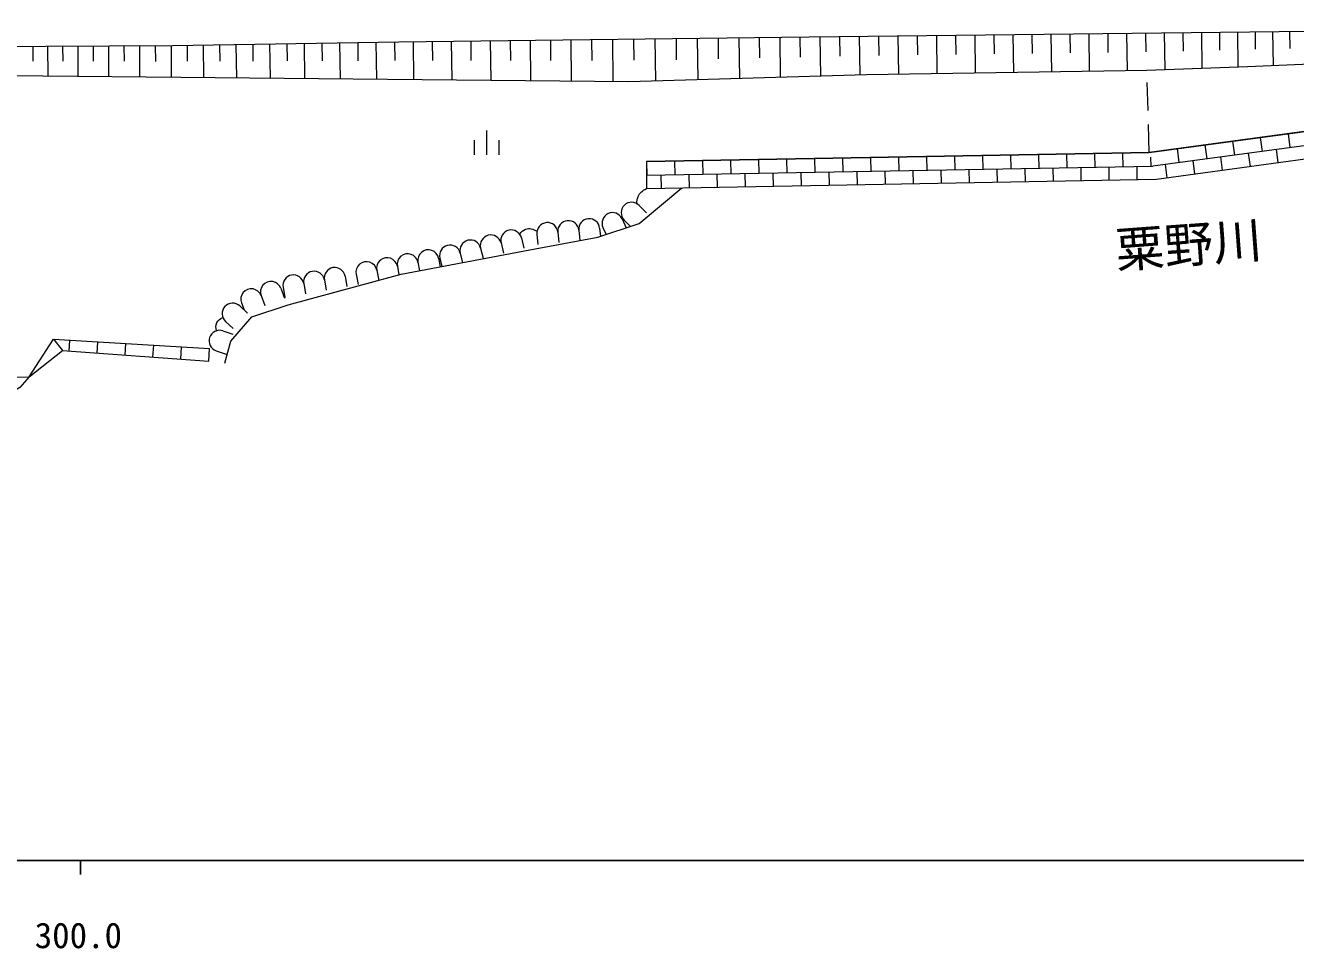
# Model space of a CAD drawing. Units: millimetres, scale not verified. Extents: x 40000 to 680000, y 20000 to 380000.
# Drawn here: x 364060 to 454792, y 198715 to 264655 of the extents above; entities that cross this region are included whole.
import ezdxf
from ezdxf.enums import TextEntityAlignment as Align

# ---------------------------------------------------------------- set-up
doc = ezdxf.new("R2010")
doc.units = ezdxf.units.MM
doc.header["$LTSCALE"] = 1000
doc.layers.add('M-BGD', color=7, linetype='Continuous', lineweight=13)
doc.layers.add('M-TTL-BAND', color=7, linetype='Continuous', lineweight=25)
doc.layers.add('M-BMK-HTXT', color=7, linetype='Continuous')
doc.styles.add('ＭＳ ゴシック', font='')
doc.styles.get('ＭＳ ゴシック').set_extended_font_data('MS Gothic')

msp = doc.modelspace()

# ---------------------------------------------------------------- linework, layer by layer
at = {"layer": 'M-BGD'}
for p, q in [((437318, 264033), (437349, 261325)), ((438672, 264048), (438687, 262694)), ((440026, 264064), (440057, 261365)), ((441375, 264079), (441391, 262730)), ((442724, 264095), (442755, 261406)), ((444069, 264110), (444085, 262766)), ((445414, 264126), (445444, 261476)), ((446739, 264141), (446754, 262816)), ((448064, 264156), (448093, 261578)), ((449353, 264171), (449368, 262882)), ((450642, 264186), (450671, 261677)), ((451897, 264200), (451911, 262946)), ((453151, 264215), (453179, 261780)), ((454368, 264229), (454382, 263012)), ((364580, 263167), (364586, 262104)), ((365643, 263172), (365654, 261015)), ((366721, 263178), (366727, 262099)), ((367800, 263183), (367811, 260994)), ((368894, 263189), (368900, 262094)), ((369989, 263194), (370000, 260973)), ((371099, 263200), (371105, 262089)), ((372210, 263206), (372222, 260952)), ((373337, 263212), (373343, 262084)), ((374464, 263217), (374476, 260930)), ((375608, 263234), (375626, 262091)), ((376752, 263252), (376789, 260907)), ((377924, 263271), (377943, 262098)), ((379097, 263290), (379135, 260885)), ((380299, 263309), (380318, 262106)), ((381502, 263328), (381541, 260861)), ((382735, 263347), (382754, 262114)), ((383968, 263367), (384008, 260838)), ((385233, 263387), (385253, 262122)), ((386498, 263407), (386539, 260813)), ((387795, 263428), (387815, 262131)), ((389092, 263448), (389134, 260788)), ((390422, 263469), (390443, 262139)), ((391752, 263487), (391785, 260762)), ((393114, 263504), (393131, 262141)), ((394476, 263520), (394511, 260736)), ((395869, 263537), (395886, 262145)), ((397261, 263554), (397296, 260709)), ((398683, 263572), (398701, 262149)), ((400106, 263589), (400142, 260681)), ((401560, 263607), (401578, 262153)), ((403014, 263625), (403050, 260653)), ((404500, 263643), (404518, 262157)), ((405986, 263661), (406023, 260625)), ((407504, 263680), (407523, 262162)), ((409022, 263699), (409059, 260670)), ((410536, 263717), (410555, 262203)), ((412050, 263736), (412087, 260762)), ((413537, 263754), (413555, 262267)), ((415024, 263772), (415060, 260852)), ((416484, 263790), (416502, 262330)), ((417944, 263808), (417980, 260940)), ((419378, 263826), (419396, 262392)), ((420812, 263843), (420845, 261027)), ((422220, 263859), (422236, 262451)), ((423628, 263875), (423660, 261112)), ((425010, 263891), (425025, 262509)), ((426391, 263907), (426423, 261161)), ((427764, 263923), (427780, 262550)), ((429137, 263938), (429169, 261202)), ((430505, 263954), (430521, 262586)), ((431873, 263970), (431905, 261243)), ((433237, 263986), (433253, 262622)), ((434600, 264001), (434632, 261284)), ((435959, 264017), (435975, 262658)), ((444254, 258583), (444194, 260582)), ((483757, 260875), (444344, 255585)), ((483809, 259873), (444601, 254610)), ((397017, 255407), (397017, 257157)), ((444344, 255585), (444284, 257584)), ((454255, 256915), (454388, 255924)), ((396142, 255407), (396142, 256457)), ((397892, 255407), (397892, 256457)), ((448308, 256117), (448441, 255126)), ((450291, 256383), (450424, 255392)), ((452273, 256649), (452406, 255658)), ((444344, 255585), (408433, 254929)), ((410433, 254965), (410451, 253965)), ((412433, 255002), (412451, 254002)), ((414432, 255038), (414451, 254038)), ((416432, 255075), (416450, 254075)), ((418432, 255111), (418450, 254111)), ((420431, 255148), (420450, 254148)), ((422431, 255184), (422449, 254185)), ((424431, 255221), (424449, 254221)), ((426430, 255257), (426449, 254258)), ((428430, 255294), (428448, 254294)), ((430430, 255330), (430448, 254331)), ((432429, 255367), (432448, 254367)), ((434429, 255404), (434447, 254404)), ((436429, 255440), (436447, 254440)), ((438428, 255477), (438447, 254477)), ((440428, 255513), (440446, 254513)), ((442428, 255550), (442446, 254550)), ((444434, 255244), (444446, 254586)), ((446326, 255851), (446459, 254860)), ((447450, 254993), (447578, 254042)), ((449432, 255259), (449559, 254313)), ((451415, 255525), (451541, 254584)), ((453397, 255791), (453522, 254856)), ((444606, 254589), (408425, 253928)), ((408433, 254929), (408452, 253929)), ((415450, 254057), (415467, 253131)), ((417450, 254093), (417467, 253168)), ((419450, 254130), (419467, 253204)), ((421449, 254166), (421466, 253241)), ((423449, 254203), (423466, 253277)), ((425449, 254239), (425466, 253314)), ((427448, 254276), (427465, 253351)), ((429448, 254312), (429465, 253387)), ((431448, 254349), (431465, 253424)), ((433447, 254385), (433464, 253460)), ((435447, 254422), (435464, 253497)), ((437447, 254459), (437464, 253534)), ((439446, 254495), (439463, 253570)), ((441446, 254532), (441463, 253607)), ((443446, 254568), (443463, 253643)), ((445468, 254727), (445596, 253771)), ((409451, 253947), (409468, 253021)), ((411451, 253984), (411468, 253058)), ((413451, 254020), (413468, 253095)), ((407904, 251799), (408429, 251263)), ((406681, 250846), (406982, 250194)), ((406681, 250846), (406982, 250194)), ((406832, 250749), (407279, 250293)), ((400600, 249753), (400669, 249006)), ((402093, 249891), (402162, 249144)), ((403587, 250029), (403656, 249282)), ((405081, 250167), (405135, 249583)), ((405319, 250218), (405548, 249720)), ((396578, 248755), (396758, 248027)), ((398034, 249115), (398214, 248387)), ((399491, 249474), (399670, 248746)), ((392102, 247736), (392219, 247127)), ((393575, 248019), (393693, 247406)), ((393665, 248037), (393815, 247429)), ((395122, 248396), (395292, 247707)), ((387683, 246887), (387824, 246150)), ((389156, 247170), (389295, 246446)), ((390629, 247453), (390747, 246837)), ((382467, 245951), (382600, 245213)), ((383944, 246216), (384076, 245478)), ((385420, 246481), (385553, 245743)), ((386897, 246746), (387029, 246007)), ((380899, 245356), (381162, 244653)), ((382304, 245881), (382566, 245179)), ((379370, 244616), (379922, 244109)), ((379494, 244830), (379681, 244331)), ((378355, 243512), (378907, 243004)), ((378172, 242837), (378883, 242597)), ((366072, 242245), (377218, 241577)), ((366072, 242245), (366710, 241425)), ((367189, 241390), (367236, 242175)), ((369183, 241245), (369232, 242055)), ((371178, 241100), (371228, 241936)), ((373173, 240955), (373225, 241816)), ((375168, 240810), (375221, 241696)), ((377691, 241416), (378402, 241176))]:
    msp.add_line(p, q, dxfattribs=at)
msp.add_lwpolyline([(357911, 261090), (356423, 263125), (374578, 263218), (390745, 263475), (420051, 263834), (455721, 264244), (486618, 264655), (490622, 263526), (512432, 263343), (516230, 262779), (519259, 261598), (521414, 260674), (488721, 261341), (484697, 263173), (470976, 262532), (451355, 261703), (444169, 261427), (424151, 261127), (407174, 260613)], close=True, dxfattribs=at)
for points in [[(364341, 239542), (363667, 238787), (362302, 237925), (361116, 237925), (360091, 238590), (359858, 239740), (359786, 242166), (357889, 246632), (357749, 248197), (357796, 252379), (356838, 254037), (354969, 256934), (354703, 258161), (354819, 261304)], [(408433, 254929), (444344, 255585), (483757, 260875), (519610, 259185), (523922, 258548), (528733, 255641)], [(408433, 254929), (408418, 253002), (444848, 253669), (483855, 259006), (519422, 257672), (523678, 256993), (527632, 254377)], [(378302, 240521), (378736, 242100), (380236, 243837), (382842, 244706), (390896, 246877), (400095, 248615), (404951, 249523), (407904, 250500), (410956, 253049)], [(360788, 239512), (364341, 239542), (366072, 242245), (377218, 241577)], [(364341, 239542), (366710, 241425), (377157, 240666), (377218, 241577)]]:
    msp.add_lwpolyline(points, dxfattribs=at)
for centre, start, end in [((407368, 251274), 44.41043, 224.41043), ((401347, 249822), 5.2739, 185.2739), ((402840, 249960), 5.2739, 185.2739), ((404334, 250098), 5.2739, 185.2739), ((406000, 250532), 24.77514, 204.77514), ((397306, 248935), 13.85635, 193.85635), ((398762, 249294), 13.85635, 193.85635), ((392838, 247877), 10.87719, 190.87719), ((394393, 248217), 13.85635, 193.85635), ((395850, 248576), 13.85635, 193.85635), ((388419, 247028), 10.87719, 190.87719), ((389892, 247311), 10.87719, 190.87719), ((391365, 247594), 10.87719, 190.87719), ((383205, 246084), 10.16913, 190.16913), ((384682, 246348), 10.16913, 190.16913), ((386158, 246613), 10.16913, 190.16913), ((381601, 245619), 20.5081, 200.5081), ((380196, 245093), 20.5081, 200.5081), ((378863, 244064), 47.40597, 227.40597), ((377932, 242127), 71.30466, 251.30466)]:
    msp.add_arc(centre, 750, start, end, dxfattribs=at)
for points in [[(407749, 251919), (407739, 252129), (407754, 252241), (407826, 252430), (407941, 252730), (408136, 252821), (408418, 253002)], [(399367, 249739), (399489, 249912), (399588, 250011), (399786, 250095), (400085, 250223), (400314, 250088), (400609, 249959)], [(377713, 242844), (377670, 243067), (377637, 243222), (377740, 243424), (377840, 243618), (377972, 243686), (378167, 243783)]]:
    msp.add_open_spline(points, degree=3, knots=[0, 0, 0, 0, 1, 1, 1, 2, 2, 2, 2], dxfattribs=at)
at = {"layer": 'M-TTL-BAND'}
for p, q in [((40000, 205000), (579000, 205000)), ((368000, 205000), (368000, 204000))]:
    msp.add_line(p, q, dxfattribs=at)

# ---------------------------------------------------------------- texts
at = {"layer": 'M-BMK-HTXT', "style": 'ＭＳ ゴシック'}
msp.add_text('粟野川', height=2566, rotation=4.252, dxfattribs=at).set_placement((447301, 246946), align=Align.BOTTOM_CENTER)
at = {"layer": 'M-TTL-BAND', "style": 'ＭＳ ゴシック'}
msp.add_text('300.0', height=1833, dxfattribs=at).set_placement((367844, 198195), align=Align.BOTTOM_CENTER)

doc.saveas('drawing.dxf')
